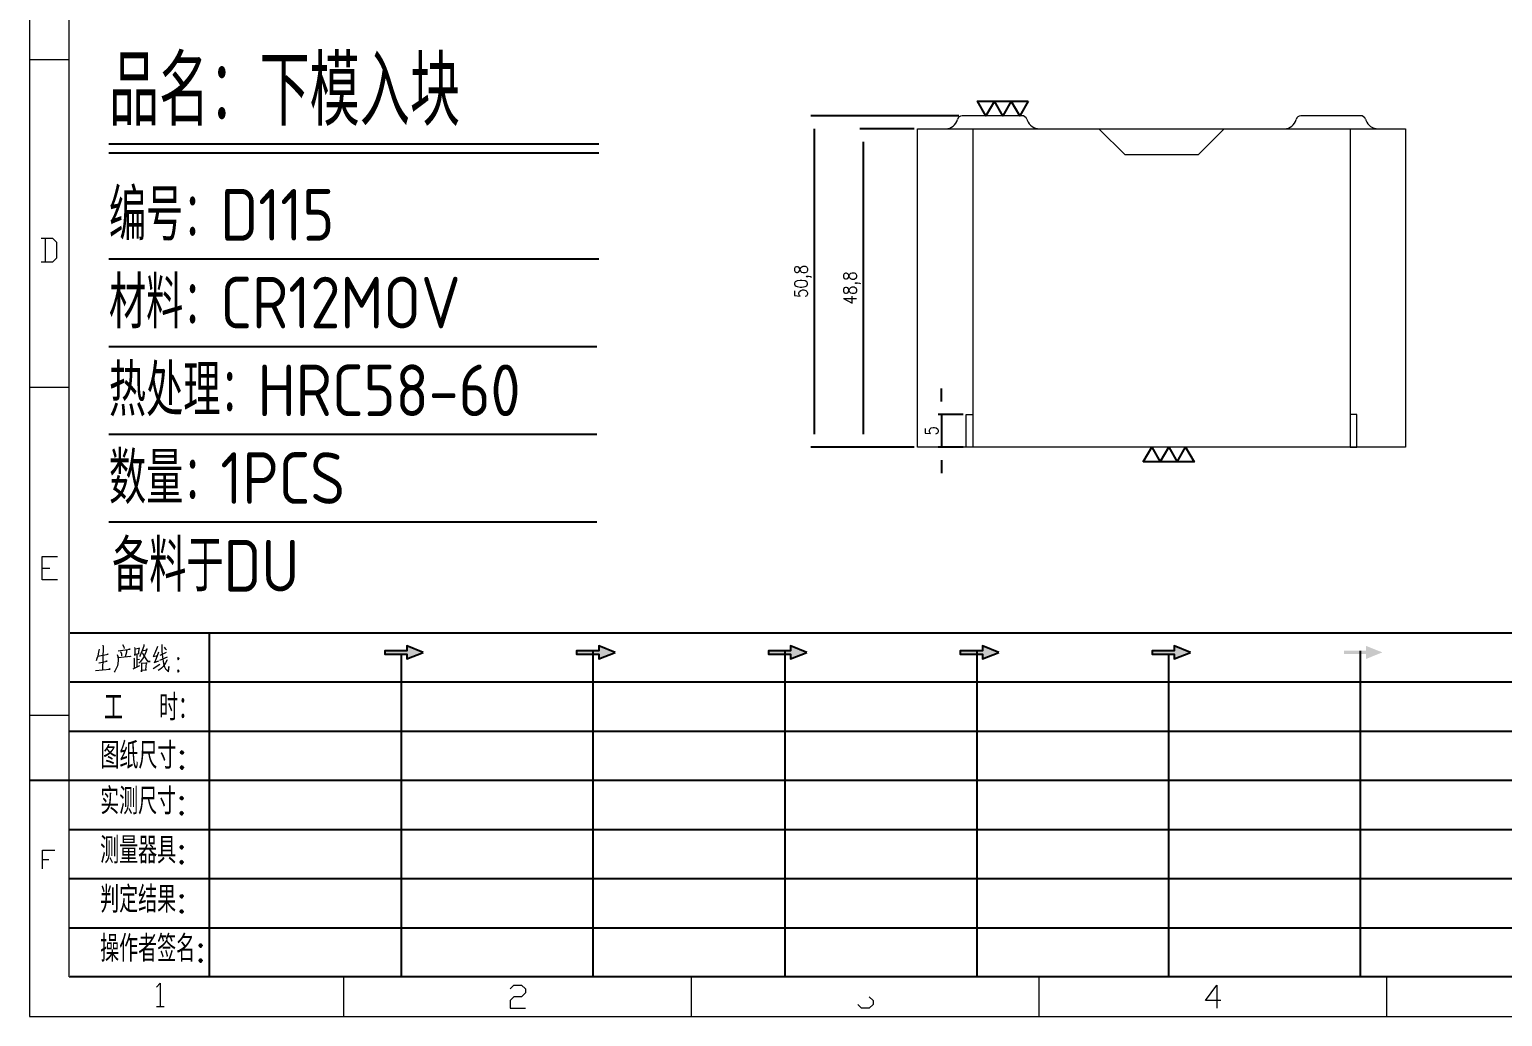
# Model space of a CAD drawing. Header units: millimetres. Extents: x 88508 to 142116, y -5268 to 20283.
# Drawn here: x 106088 to 106314, y -5268 to -5116.7 of the extents above; entities that cross this region are included whole.
import ezdxf
from ezdxf.enums import TextEntityAlignment as Align

# ---------------------------------------------------------------- set-up
doc = ezdxf.new("R2010")
doc.units = ezdxf.units.MM
for name, color, linetype in [('DIM', 4, 'Continuous'), ('LB_P', 2, 'Continuous'), ('TEXT', 4, 'Continuous')]:
    doc.layers.add(name, color=color, linetype=linetype)
doc.styles.add('chinesef_fs', font='simplex.shx', dxfattribs={"bigfont": 'gbcbig.shx'})
doc.styles.add('gbenor', font='gbenor.shx', dxfattribs={"bigfont": 'gbcbig.shx'})
doc.styles.add('GBENOR_', font='gbenor.shx', dxfattribs={"bigfont": 'gbcbig'})
doc.styles.get("Standard").update_dxf_attribs({"font": 'txt.shx', "width": 0.85, "bigfont": 'ctxt.shx'})
doc.styles.add('TXT', font='txt.shx', dxfattribs={"width": 0.8, "bigfont": 'ctxt.shx'})
doc.dimstyles.new('T-2-WX', dxfattribs={"dimtxt": 2, "dimasz": 2, "dimexe": 0.5, "dimexo": 0.5, "dimgap": 0.5, "dimtad": 1, "dimtxsty": 'Standard', "dimblk": 'OPEN30', "dimcen": 0, "dimazin": 3, "dimtfac": 1, "dimtmove": 0, "dimatfit": 3, "dimldrblk": 'OPEN30', "dimlwd": -1, "dimlwe": -1})

# ---------------------------------------------------------------- blocks, each defined once
blk = doc.blocks.new('*D8346')
at = {"layer": 'Defpoints', "color": 0}
for p in [(106231.08, -5129.92), (106208.39, -5180.72), (106224.23, -5180.72)]:
    blk.add_point(p, dxfattribs=at)
at = {"layer": 'DIM', "color": 0, "linetype": 'Continuous'}
for p, q in [((106230.58, -5129.92), (106207.89, -5129.92)), ((106208.39, -5131.92), (106208.39, -5178.72)), ((106223.73, -5180.72), (106207.89, -5180.72))]:
    blk.add_line(p, q, dxfattribs=at)
at = {"layer": 'DIM', "color": 0, "insert": (106206.69, -5155.32), "char_height": 2, "attachment_point": 5, "rotation": 90}
blk.add_mtext('50,8', dxfattribs=at)
blk = doc.blocks.new('_Open30')
blk = doc.blocks.new('*D8347')
at = {"layer": 'Defpoints', "color": 0}
for p in [(106224.23, -5131.92), (106215.89, -5180.72), (106224.23, -5180.72)]:
    blk.add_point(p, dxfattribs=at)
at = {"layer": 'DIM', "color": 0, "linetype": 'Continuous'}
for p, q in [((106223.73, -5131.92), (106215.39, -5131.92)), ((106215.89, -5133.92), (106215.89, -5178.72)), ((106223.73, -5180.72), (106215.39, -5180.72))]:
    blk.add_line(p, q, dxfattribs=at)
at = {"layer": 'DIM', "color": 0, "insert": (106214.2, -5156.32), "char_height": 2, "attachment_point": 5, "rotation": 90}
blk.add_mtext('48,8', dxfattribs=at)
blk = doc.blocks.new('*D8348')
at = {"layer": 'Defpoints', "color": 0}
for p in [(106231.73, -5175.72), (106227.9, -5180.72), (106231.73, -5180.72)]:
    blk.add_point(p, dxfattribs=at)
at = {"layer": 'DIM', "color": 0, "linetype": 'Continuous'}
for p, q in [((106227.9, -5173.72), (106227.9, -5171.72)), ((106231.23, -5175.72), (106227.4, -5175.72)), ((106227.9, -5175.72), (106227.9, -5180.72)), ((106231.23, -5180.72), (106227.4, -5180.72)), ((106227.9, -5182.72), (106227.9, -5184.72))]:
    blk.add_line(p, q, dxfattribs=at)
at = {"layer": 'DIM', "color": 0, "insert": (106226.4, -5178.22), "char_height": 2, "attachment_point": 5, "rotation": 90}
blk.add_mtext('5', dxfattribs=at)
blk = doc.blocks.new('U40')
for points in [[(351.8, 337.7), (351.8, 333.2), (367, 339.3), (351.8, 345.3), (351.8, 340.8), (331.2, 340.8), (331.2, 337.7)], [(545.7, 339.3), (530.6, 345.3), (530.6, 340.8), (509.9, 340.8), (509.9, 337.7), (530.6, 337.7), (530.6, 333.2)], [(724.5, 339.3), (709.3, 345.3), (709.3, 340.8), (688.7, 340.8), (688.7, 337.7), (709.3, 337.7), (709.3, 333.2)], [(903.3, 339.3), (888.1, 345.3), (888.1, 340.8), (867.5, 340.8), (867.5, 337.7), (888.1, 337.7), (888.1, 333.2)], [(1082.1, 339.3), (1066.9, 345.3), (1066.9, 340.8), (1046.3, 340.8), (1046.3, 337.7), (1066.9, 337.7), (1066.9, 333.2)], [(1245.7, 337.7), (1245.7, 333.2), (1260.9, 339.3), (1245.7, 345.3), (1245.7, 340.8), (1225.1, 340.8), (1225.1, 337.7)]]:
    blk.add_hatch(color=3).paths.add_polyline_path(points)
at = {"color": 254, "lineweight": 18}
for p, q in [((0, 1783.5), (0, 0)), ((37, 37), (37, 1746.5)), ((0, 891.7), (37, 891.7)), ((0, 586.3), (37, 586.3)), ((0, 280.8), (37, 280.8)), ((37, 37), (2493.2, 37)), ((941.1, 0), (941.1, 37)), ((1265.1, 0), (1265.1, 37)), ((0, 0), (2530.2, 0))]:
    blk.add_line(p, q, dxfattribs=at)
for p, q in [((38, 357.6), (1598.2, 357.6)), ((38, 311.8), (1598.2, 311.8)), ((37.1, 266), (1598.2, 266)), ((0.1, 220.2), (1598.2, 220.2)), ((37.1, 174.4), (1598.2, 174.4)), ((37.1, 128.6), (1598.2, 128.6)), ((37.1, 82.8), (1598.2, 82.8))]:
    blk.add_line(p, q)
at = {"color": 254}
for p, q in [((167.8, 37), (167.8, 357.6)), ((346.7, 37), (346.7, 337.9)), ((525.5, 37), (525.5, 340.8)), ((704.3, 37), (704.3, 340.8)), ((883.1, 37), (883.1, 340.8)), ((1061.9, 37), (1061.9, 337.7)), ((1240.6, 37), (1240.6, 340.8)), ((1598.2, 37), (38, 37))]:
    blk.add_line(p, q, dxfattribs=at)
at = {"color": 254, "linetype": 'Continuous', "lineweight": 18}
for p, q in [((293.1, 0), (293.1, 37)), ((617.1, 0), (617.1, 37))]:
    blk.add_line(p, q, dxfattribs=at)
at = {"color": 92, "lineweight": 18}
for points in [[(11, 703.2), (21.8, 703.2), (25.4, 706.8), (25.4, 721.2), (21.8, 724.8), (11, 724.8)], [(14.6, 724.8), (14.6, 703.2)], [(26.1, 407), (11.7, 407), (11.7, 428.6), (26.1, 428.6)], [(11.7, 417.8), (18.9, 417.8)], [(12.3, 137.7), (12.3, 155), (23.8, 155)], [(12.3, 146.4), (18.1, 146.4)], [(118.3, 27.4), (121.9, 31), (121.9, 9.4)], [(447.9, 25.7), (451.5, 29.3), (458.7, 29.3), (462.3, 25.7), (462.3, 22.1), (458.7, 18.5), (451.5, 18.5), (447.9, 14.9), (447.9, 7.7), (462.3, 7.7)], [(1110.3, 14.9), (1095.9, 14.9), (1106.7, 29.3), (1106.7, 7.7)], [(782.7, 18.5), (786.3, 14.9), (786.3, 11.3), (782.7, 7.7), (775.5, 7.7), (771.9, 11.3)], [(118.3, 9.4), (125.5, 9.4)]]:
    blk.add_lwpolyline(points, dxfattribs=at)
at = {"color": 92, "lineweight": 0}
for points in [[(68.4, 345.9), (68.7, 344.4), (68.1, 322.9)], [(86.7, 346.7), (87.9, 344.6), (88.3, 343)], [(97.8, 344), (98.1, 342.6), (98.1, 340.8), (98.1, 337.9), (98.1, 336.3), (98.2, 337.7), (102.1, 338.3), (101.8, 338.3), (102.1, 343.6), (102.1, 343.2), (102.1, 342.8), (98.2, 342.2)], [(106.6, 346.5), (106.5, 345.2), (105.1, 341.2), (104.2, 338.9), (103.1, 336.3), (102.6, 335.5)], [(119.3, 344.8), (119.1, 343.8), (116.8, 338.5), (115.4, 335.5), (119.3, 336.3)], [(123.4, 346.5), (123.5, 345.4), (123.5, 340.8), (123.8, 337.3), (124, 335.3), (124.2, 333.1), (124.5, 331), (124.8, 329), (125.2, 327.4), (125.9, 325.7), (126.9, 323.9), (127.9, 322.7), (128.9, 321.7), (129.6, 321.3), (129.9, 326.1), (129.4, 321.5)], [(127.7, 341.6), (127.2, 342.4), (125.7, 344.2)], [(65, 342.2), (64.8, 341), (64.1, 337.9), (63.6, 335.7), (62.8, 333.5), (62.1, 331.4)], [(63.8, 335.9), (73.4, 337.5), (73.1, 337.7), (72.5, 337.3)], [(64.5, 329.6), (64.8, 329.6), (65.1, 329.6), (72.5, 331), (71.9, 331), (70.9, 330.8)], [(82.6, 335.1), (82.6, 331.8), (82.3, 329), (81.9, 326.8), (81.2, 324.9), (80.3, 323.1), (79.6, 321.9), (78.8, 320.9)], [(93.3, 335.5), (94.1, 335.7), (94.3, 335.5), (82.6, 334.3), (82.6, 335.1), (82.2, 336.9)], [(82.6, 340.8), (93.7, 342.2), (93.3, 342.4), (92.4, 342)], [(86.1, 336.1), (86, 337.5), (85.3, 339.8)], [(90.3, 341), (90.4, 339.6), (89.1, 335.3)], [(97.2, 334.3), (97.5, 333.5), (97.7, 324.7)], [(100.2, 337.9), (100.1, 325.9)], [(100.2, 332.6), (102.4, 333.1)], [(105.5, 341.2), (105.9, 341), (109.6, 341.8), (109.3, 342.6), (108.5, 339.6), (107.6, 337.3), (106.9, 335.9), (105.9, 334.3), (104.3, 332), (103.1, 330.4), (101.9, 329.4)], [(104.2, 330), (104.5, 329), (104.5, 321.1), (104.3, 322.1), (104.5, 322.7), (109.2, 323.1), (108.6, 323.1), (109, 329.2), (109, 330), (109.3, 329.4), (108.6, 329.4), (104.6, 328.8)], [(104.9, 339.1), (105.3, 338.7), (107, 335.7), (108.6, 333.3), (109.9, 331.2), (110.3, 330.8), (112.6, 330.8), (110.2, 331.2), (109, 332.6)], [(120.3, 339.4), (118.1, 333.5), (116.4, 330), (116.1, 329.8), (120.5, 331.4)], [(128.2, 332.4), (128.1, 331.6), (126.9, 329.6), (125.8, 328), (124.5, 326.3), (123, 324.7), (121.4, 323.3), (120.1, 322.3)], [(121.4, 332.2), (128.8, 335.1)], [(121.7, 336.7), (127.7, 339.6)], [(61.4, 322.3), (68.2, 322.9), (75.3, 323.7), (74.9, 323.9), (73.8, 323.5)], [(96.5, 323.9), (102.8, 327.2)], [(115.3, 324.3), (121.5, 328.2)]]:
    blk.add_lwpolyline(points, dxfattribs=at)
for points in [[(367, 339.3), (351.8, 345.3), (351.8, 340.8), (331.2, 340.8), (331.2, 337.7), (351.8, 337.7), (351.8, 333.2), (367, 339.3)], [(545.7, 339.3), (530.6, 345.3), (530.6, 340.8), (509.9, 340.8), (509.9, 337.7), (530.6, 337.7), (530.6, 333.2), (545.7, 339.3)], [(724.5, 339.3), (709.3, 345.3), (709.3, 340.8), (688.7, 340.8), (688.7, 337.7), (709.3, 337.7), (709.3, 333.2), (724.5, 339.3)], [(903.3, 339.3), (888.1, 345.3), (888.1, 340.8), (867.5, 340.8), (867.5, 337.7), (888.1, 337.7), (888.1, 333.2), (903.3, 339.3)], [(1082.1, 339.3), (1066.9, 345.3), (1066.9, 340.8), (1046.3, 340.8), (1046.3, 337.7), (1066.9, 337.7), (1066.9, 333.2), (1082.1, 339.3)]]:
    blk.add_lwpolyline(points)
for points in [[(138.7, 332.4), (139.4, 333.5), (138.7, 334.5), (138, 333.5)], [(138.7, 320.9), (139.4, 321.9), (138.7, 322.9), (138, 321.9)]]:
    blk.add_lwpolyline(points, close=True, dxfattribs=at)
at = {"color": 3, "style": 'chinesef_fs'}
for s, p in [('工  时：', (69.5, 275.7)), ('图纸尺寸:', (66.2, 230.9)), ('实测尺寸:', (65.9, 188.4)), ('测量器具:', (65.9, 142.6)), ('判定结果:', (65.9, 96.8)), ('操作者签名:', (65.9, 51))]:
    blk.add_text(s, height=24.57, dxfattribs=at).set_placement(p)
at = {"lineweight": 18, "style": 'GBENOR_'}
blk.add_attdef('文档路径', (2126, 386.9), '', height=17.8, dxfattribs=at)
at = {"lineweight": 20, "style": 'TXT'}
for tag, height, p in [('18-**-**', 16.3, (1866.6, 256.2)), ('客户名称', 16.1, (1741.1, 134, 0)), ('料厚:', 16.1, (1741.3, 93.2, 0))]:
    blk.add_attdef(tag, text='', height=height, dxfattribs=at).set_placement(p, align=Align.MIDDLE)
for tag, p, height in [('88888', (1850.9, 207.5), 14.9), ('材质:', (1691.2, 168, 0), 16.1), ('核准', (1869.4, 127.5, 0), 16.1), ('设计', (1868.8, 88.3, 0), 16.1), ('绘图', (1868.2, 49.1, 0), 16.1)]:
    blk.add_attdef(tag, p, '', height=height, dxfattribs=at)
for tag, p, height, width in [('3', (2234.7, 206.9), 15.8, 0.7), ('4', (2234.7, 167.4), 15.8, 0.7), ('核准日期', (2041.1, 124.2, 0), 16.1, 0.68), ('设计日期', (2041.1, 84.5, 0), 16.1, 0.68), ('1', (2251.9, 85.9), 14.6, 0.7), ('绘图日期', (2040.9, 46.4, 0), 16.1, 0.68), ('2', (2235, 49.2), 14.6, 0.7)]:
    blk.add_attdef(tag, p, '', height=height, dxfattribs=dict(at, width=width))

msp = doc.modelspace()

# ---------------------------------------------------------------- linework, layer by layer
at = {"layer": 'DIM', "color": 4, "linetype": 'Continuous', "lineweight": 25}
for p, q in [((106100.236, -5134.228), (106175.389, -5134.228)), ((106100.236, -5135.613), (106175.389, -5135.613)), ((106100.236, -5151.838), (106175.389, -5151.838)), ((106100.236, -5165.293), (106175.063, -5165.293)), ((106100.236, -5178.748), (106175.063, -5178.748)), ((106100.236, -5192.203), (106175.063, -5192.203))]:
    msp.add_line(p, q, dxfattribs=at)
at = {"layer": 'LB_P', "linetype": 'Continuous', "lineweight": 18}
for p, q in [((106240.266, -5129.919, 0), (106231.079, -5129.919, 0)), ((106241.018, -5130.446, 0), (106241.075, -5130.604, 0)), ((106292.204, -5129.915, 0), (106283.017, -5129.915, 0)), ((106292.956, -5130.442, 0), (106293.013, -5130.599, 0))]:
    msp.add_line(p, q, dxfattribs=at)
at = {"layer": 'LB_P', "linetype": 'Continuous', "lineweight": 15}
for p, q in [((106232.727, -5131.919, 0), (106232.727, -5180.719, 0)), ((106290.607, -5131.919, 0), (106290.607, -5180.719, 0))]:
    msp.add_line(p, q, dxfattribs=at)
at = {"layer": 'LB_P', "color": 2, "linetype": 'Continuous', "lineweight": 15, "elevation": 0}
msp.add_lwpolyline([(106224.228, -5131.919), (106299.107, -5131.919), (106299.107, -5180.719), (106224.228, -5180.719)], close=True, dxfattribs=at)
at = {"layer": 'LB_P', "linetype": 'Continuous', "lineweight": 15, "elevation": 0}
msp.add_lwpolyline([(106271.264, -5131.919), (106267.264, -5135.919), (106256.07, -5135.919), (106252.07, -5131.919)], dxfattribs=at)
for points in [[(106231.727, -5180.719), (106231.727, -5175.719), (106232.727, -5175.719), (106232.727, -5180.719)], [(106291.607, -5180.719), (106291.607, -5175.719), (106290.607, -5175.719), (106290.607, -5180.719)]]:
    msp.add_lwpolyline(points, close=True, dxfattribs=at)
at = {"layer": 'LB_P', "linetype": 'Continuous', "lineweight": 18}
for centre, radius, start, end in [((106228.531, -5130.031, 0), 1.889, 271.31505, 345.90349), ((106231.097, -5130.675, 0), 0.756, 91.31505, 165.90349), ((106240.266, -5130.719, 0), 0.8, 20, 90), ((106242.955, -5129.919, 0), 2, 200, 270), ((106280.469, -5130.027, 0), 1.889, 271.31505, 345.90349), ((106283.035, -5130.671, 0), 0.756, 91.31505, 165.90349), ((106292.204, -5130.715, 0), 0.8, 20, 90), ((106294.893, -5129.915, 0), 2, 200, 270)]:
    msp.add_arc(centre, radius, start, end, dxfattribs=at)
at = {"layer": 'TEXT', "color": 4, "linetype": 'Continuous', "elevation": 0}
for points in [[(106241.232, -5127.669), (106239.933, -5129.919), (106238.634, -5127.669), (106237.335, -5129.919), (106236.036, -5127.669), (106234.737, -5129.919), (106233.438, -5127.669), (106241.232, -5127.669)], [(106258.873, -5182.969), (106260.172, -5180.719), (106261.471, -5182.969), (106262.77, -5180.719), (106264.069, -5182.969), (106265.368, -5180.719), (106266.667, -5182.969), (106258.873, -5182.969)]]:
    msp.add_lwpolyline(points, close=True, dxfattribs=at)

# ---------------------------------------------------------------- block references
at = {"ltscale": 3, "xscale": 0.1645687982536077, "yscale": 0.1645687982536077, "zscale": 0.1645687982536077}
msp.add_blockref('U40', (106088.044, -5268.044), dxfattribs=at)

# ---------------------------------------------------------------- texts
at = {"layer": 'DIM', "color": 3, "linetype": 'Continuous', "lineweight": 25, "style": 'gbenor'}
for s, height, p in [('品名：下模入块', 10.6847, (106100.236, -5131.458)), ('编号：D115', 7.9146, (106100.236, -5149.068)), ('材料：CR12MOV', 7.9146, (106100.236, -5162.523)), ('热处理：HRC58-60', 7.91461, (106100.236, -5175.978)), ('数量：1PCS', 7.9146, (106100.236, -5189.432)), ('备料于DU', 7.9146, (106100.718, -5202.887))]:
    msp.add_text(s, height=height, dxfattribs=at).set_placement(p)

# ---------------------------------------------------------------- dimensions: what is measured, and where the dimension line sits
at = {"layer": 'DIM', "color": 4, "linetype": 'Continuous'}
for base, p1, p2, picture, middle in [((106208.385, -5180.719, 0), (106231.079, -5129.919, 0), (106224.228, -5180.719, 0), '*D8346', (106206.695, -5155.319, 0)), ((106215.89, -5180.719, 0), (106224.228, -5131.919, 0), (106224.228, -5180.719, 0), '*D8347', (106214.2, -5156.319, 0)), ((106227.899, -5180.719, 0), (106231.727, -5175.719, 0), (106231.727, -5180.719, 0), '*D8348', (106226.399, -5178.219, 0))]:
    dim = msp.add_linear_dim(base=base, p1=p1, p2=p2, angle=90, dimstyle='T-2-WX', dxfattribs=at)
    dim.commit()
    dim.dimension.update_dxf_attribs({"geometry": picture, "text_midpoint": middle})

doc.saveas('drawing.dxf')
